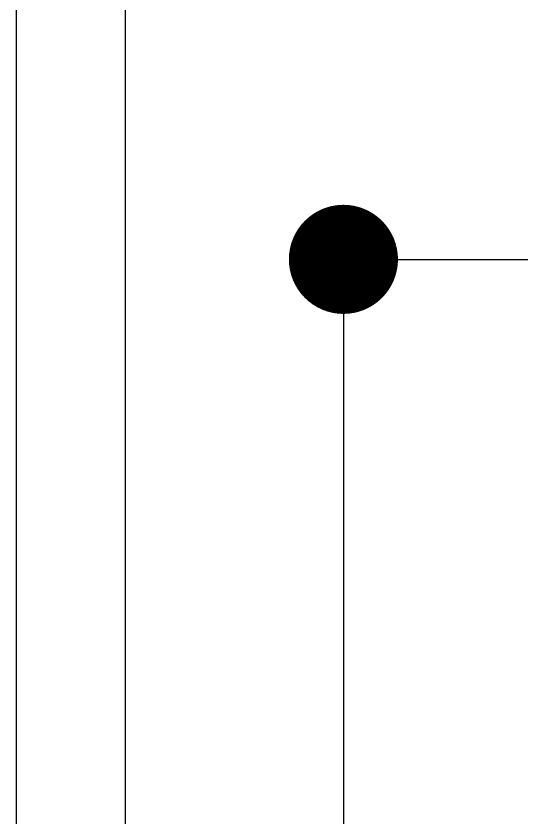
# Model space of a CAD drawing. Extents: x -9 to 600, y -23 to 65.
# Drawn here: x 272.813 to 273.509, y 51.155 to 52.257 of the extents above; entities that cross this region are included whole.
import ezdxf

# ---------------------------------------------------------------- set-up
doc = ezdxf.new("R2010")
doc.units = 0
doc.header["$LTSCALE"] = 0.8
doc.header["$MEASUREMENT"] = 0
doc.layers.add('Desenho base', color=7, linetype='CONTINUOUS')
doc.layers.add('ilum', color=2, linetype='CONTINUOUS')

msp = doc.modelspace()

# ---------------------------------------------------------------- linework, layer by layer
at = {"layer": 'Desenho base'}
for p, q in [((272.8135, 52.948), (272.8135, 48.348)), ((272.9635, 52.948), (272.9635, 48.348))]:
    msp.add_line(p, q, dxfattribs=at)
at = {"layer": 'ilum'}
for q in [(277.6301, 51.923, 2.802), (273.2635, 44.9602, 5.604)]:
    msp.add_line((273.2635, 51.923, 5.604), q, dxfattribs=at)
at = {"layer": 'ilum', "ltscale": 0.5, "const_width": 0.075, "elevation": 5.604}
msp.add_lwpolyline([(273.226, 51.923, -1), (273.301, 51.923, -1)], format="xyb", close=True, dxfattribs=at)

doc.saveas('drawing.dxf')
